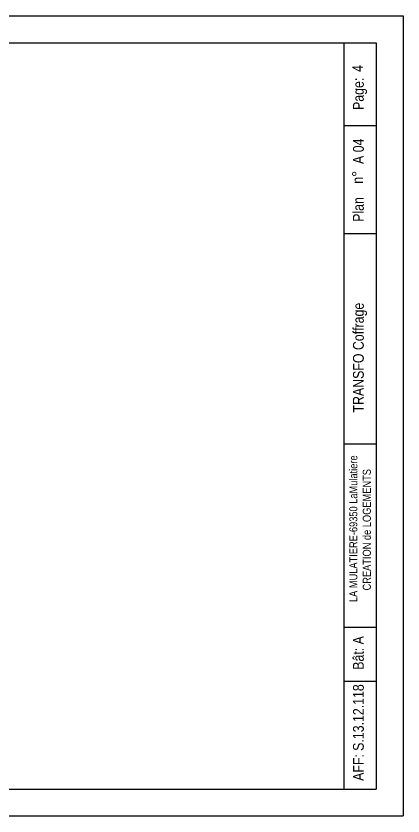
# Model space of a CAD drawing. Header units: centimetres. Extents: x 21705 to 42035, y -33238 to -31753.
# Drawn here: x 33598 to 34316, y -33238 to -31753 of the extents above; entities that cross this region are included whole.
import ezdxf

# ---------------------------------------------------------------- set-up
doc = ezdxf.new("R2010")
doc.units = ezdxf.units.CM
doc.header["$LTSCALE"] = 25.4
doc.layers.add('01_fenetres', color=171, linetype='Continuous')
doc.layers.add('01_texte', color=230, linetype='Continuous')
doc.styles.add('STYLE2', font='ARIALN.TTF')

msp = doc.modelspace()

# ---------------------------------------------------------------- linework, layer by layer
at = {"layer": '01_fenetres', "ltscale": 30}
for p, q in [((32266.33, -31802.82), (34266.33, -31802.82)), ((34206.33, -31802.82), (34266.33, -31802.82)), ((34206.33, -31802.82), (34206.33, -33187.82)), ((34266.33, -31802.82), (34266.33, -33187.82)), ((34266.33, -31802.82), (34266.33, -33187.82)), ((34266.33, -31956.96), (34206.33, -31956.96)), ((34266.33, -32156.96), (34206.33, -32156.96)), ((34206.33, -32547.15), (34266.33, -32547.15)), ((34206.33, -32887.32), (34266.33, -32887.32)), ((34206.33, -32987.82), (34266.33, -32987.82)), ((32266.33, -33187.82), (34266.33, -33187.82))]:
    msp.add_line(p, q, dxfattribs=at)
at = {"layer": '01_texte', "ltscale": 30}
for p, q in [((32216.33, -31752.82), (34316.33, -31752.82)), ((34316.33, -31752.82), (34316.33, -33237.82)), ((32216.33, -33237.82), (34316.33, -33237.82))]:
    msp.add_line(p, q, dxfattribs=at)

# ---------------------------------------------------------------- texts
at = {"layer": '01_texte', "style": 'STYLE2'}
for s, height, p in [('4', 20, (34242.04, -31856.56)), ('Page:', 20, (34243.48, -31927.24)), (' A 04', 20, (34243.48, -32033.88)), ('n%%D', 20, (34242.04, -32064.23)), ('Plan', 20, (34243.48, -32134.91)), ('TRANSFO Coffrage', 20, (34243.48, -32488.78)), ('LA MULATIERE-69350 LaMulatiere', 15, (34231.61, -32840.63)), ('CREATION de LOGEMENTS', 15, (34256.61, -32819.14)), ('Bât: A', 20, (34243.48, -32966.36)), ('S.13.12.118', 20, (34243.48, -33116.86)), ('AFF:', 20, (34243.48, -33172.53))]:
    msp.add_text(s, height=height, rotation=90, dxfattribs=at).set_placement(p)

doc.saveas('drawing.dxf')
